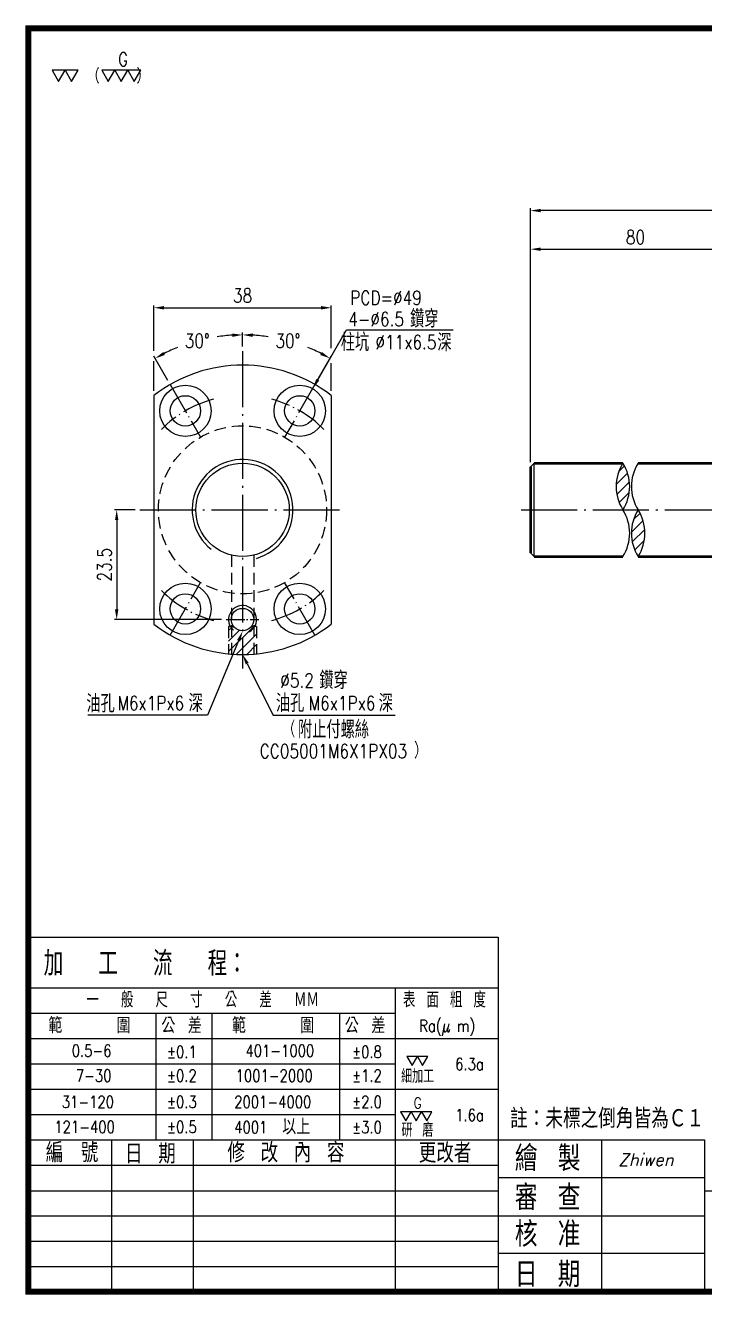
# Model space of a CAD drawing. Header units: millimetres. Extents: x 5685 to 6068, y -313 to -41.
# Drawn here: x 5684.9 to 5830.3, y -313.2 to -41.2 of the extents above; entities that cross this region are included whole.
import ezdxf
from ezdxf.enums import TextEntityAlignment as Align

# ---------------------------------------------------------------- set-up
doc = ezdxf.new("R2010")
doc.units = ezdxf.units.MM
doc.header["$LTSCALE"] = 10
doc.linetypes.add('C', pattern=[2.5625, 2, -0.25, 0.0625, -0.25])
doc.linetypes.add('H', pattern=[0.75, 0.5, -0.25])
doc.layers.get('0').update_dxf_attribs({"linetype": 'CONTINUOUS'})
doc.layers.get('DEFPOINTS').update_dxf_attribs({"linetype": 'CONTINUOUS'})
for name, color, linetype in [('04', 4, 'CONTINUOUS'), ('C', 1, 'C'), ('H', 5, 'H')]:
    doc.layers.add(name, color=color, linetype=linetype)
doc.layers.add('AM_0', color=7, linetype='CONTINUOUS', lineweight=50)
doc.layers.add('AM_5', color=3, linetype='CONTINUOUS', lineweight=25)
doc.styles.add('SIMPLEX', font='SIMPLEX.shx', dxfattribs={"width": 0.8, "bigfont": 'chineset.shx'})
doc.styles.get("Standard").update_dxf_attribs({"font": 'TXT', "width": 0.8, "bigfont": 'CHINESET'})
doc.styles.add('WW', font='ITALICT.SHX')
doc.dimstyles.new('STANDARD$0', dxfattribs={"dimscale": 0, "dimtxt": 3, "dimasz": 2.2, "dimexe": 0.5, "dimexo": 1, "dimgap": 1.1, "dimtad": 1, "dimdec": 3, "dimrnd": 0.0005, "dimdsep": 46, "dimtxsty": 'SIMPLEX', "dimcen": 0, "dimclrd": 6, "dimclre": 6, "dimclrt": 3, "dimadec": 1, "dimazin": 2, "dimtp": -0.1, "dimtm": 0.2, "dimtfac": 1, "dimtdec": 3, "dimtmove": 2, "dimatfit": 3, "dimfxl": 0, "dimtvp": 0.790698, "dimarcsym": 0})
doc.dimstyles.new('STANDARD$2', dxfattribs={"dimscale": 0, "dimtxt": 3, "dimasz": 2.2, "dimexe": 0.5, "dimexo": 1, "dimgap": 1.1, "dimtad": 0, "dimtih": 1, "dimtoh": 1, "dimdec": 3, "dimrnd": 0.0005, "dimdsep": 46, "dimtxsty": 'SIMPLEX', "dimcen": 0, "dimclrd": 6, "dimclre": 6, "dimclrt": 3, "dimadec": 1, "dimazin": 2, "dimtp": -0.1, "dimtm": 0.2, "dimtfac": 1, "dimtdec": 3, "dimtmove": 2, "dimatfit": 3, "dimfxl": 0, "dimtvp": 0.790698, "dimarcsym": 0})

# ---------------------------------------------------------------- blocks, each defined once
blk = doc.blocks.new('*D11')
at = {"layer": 'AM_5', "color": 6, "lineweight": -2}
blk.add_line((5795.23, -89.18), (5835.83, -89.18), dxfattribs=at)
at = {"layer": 'AM_5', "color": 6}
for points in [[(5795.23, -88.81), (5795.23, -89.54), (5793.03, -89.18)], [(5835.83, -88.81), (5835.83, -89.54), (5838.03, -89.18)]]:
    blk.add_solid(points, dxfattribs=at)
at = {"layer": 'DEFPOINTS', "color": 0}
for p in [(5838.03, -89.18), (5838.03, -135.03), (5793.03, -136.08)]:
    blk.add_point(p, dxfattribs=at)
at = {"layer": 'AM_5', "color": 3, "insert": (5815.53, -86.58), "char_height": 3, "attachment_point": 5, "style": 'SIMPLEX'}
blk.add_mtext('80', dxfattribs=at)
blk = doc.blocks.new('*D13')
at = {"layer": 'AM_5', "color": 6, "lineweight": -2}
for p, q in [((5793.03, -134.83), (5793.03, -80.41)), ((6053.83, -80.91), (5795.23, -80.91)), ((6056.03, -136.33), (6056.03, -80.41))]:
    blk.add_line(p, q, dxfattribs=at)
at = {"layer": 'AM_5', "color": 6}
for points in [[(5795.23, -80.54), (5795.23, -81.27), (5793.03, -80.91)], [(6053.83, -80.54), (6053.83, -81.27), (6056.03, -80.91)]]:
    blk.add_solid(points, dxfattribs=at)
at = {"layer": 'DEFPOINTS', "color": 0}
for p in [(5793.03, -80.91), (5793.03, -135.83), (6056.03, -137.33)]:
    blk.add_point(p, dxfattribs=at)
at = {"layer": 'AM_5', "color": 3, "insert": (5924.53, -78.31), "char_height": 3, "attachment_point": 5, "style": 'SIMPLEX'}
blk.add_mtext('1250', dxfattribs=at)
blk = doc.blocks.new('*D19')
at = {"layer": 'AM_5', "color": 6, "lineweight": -2}
for p, q in [((5708.39, -145.03), (5703.93, -145.03)), ((5704.43, -147.23), (5704.43, -166.33)), ((5726.89, -168.53), (5703.93, -168.53))]:
    blk.add_line(p, q, dxfattribs=at)
at = {"layer": 'AM_5', "color": 6}
for points in [[(5704.06, -147.23), (5704.8, -147.23), (5704.43, -145.03)], [(5704.06, -166.33), (5704.8, -166.33), (5704.43, -168.53)]]:
    blk.add_solid(points, dxfattribs=at)
at = {"layer": 'DEFPOINTS', "color": 0}
for p in [(5709.39, -145.03), (5704.43, -168.53), (5727.89, -168.53)]:
    blk.add_point(p, dxfattribs=at)
at = {"layer": 'AM_5', "color": 3, "insert": (5701.83, -156.78), "char_height": 3, "attachment_point": 5, "rotation": 90, "style": 'SIMPLEX'}
blk.add_mtext('23.5', dxfattribs=at)
blk = doc.blocks.new('*D21')
at = {"color": 6, "lineweight": -2}
for p, q in [((5731.39, -110.03), (5731.39, -107.04)), ((5715.39, -117.32), (5712.4, -112.13))]:
    blk.add_line(p, q, dxfattribs=at)
for start, end in [(93.3629, 98.3744), (111.8388, 116.6371)]:
    blk.add_arc((5731.39, -145.03), 37.49, start, end, dxfattribs=at)
at = {"color": 6}
for points in [[(5729.18, -107.24), (5729.2, -107.97), (5731.39, -107.54)], [(5714.76, -111.85), (5714.41, -111.2), (5712.65, -112.57)]]:
    blk.add_solid(points, dxfattribs=at)
at = {"layer": 'DEFPOINTS', "color": 0}
for p in [(5724.88, -108.11), (5731.39, -111.03), (5715.89, -118.19), (5722.39, -129.44), (5731.39, -179.03)]:
    blk.add_point(p, dxfattribs=at)
at = {"color": 3, "insert": (5721.69, -108.82), "char_height": 3, "attachment_point": 5, "style": 'SIMPLEX'}
blk.add_mtext('30°', dxfattribs=at)
blk = doc.blocks.new('*D22')
at = {"color": 6, "lineweight": -2}
for p, q in [((5731.39, -110.03), (5731.39, -107.04)), ((5747.39, -117.32), (5750.39, -112.13))]:
    blk.add_line(p, q, dxfattribs=at)
for start, end in [(81.6256, 86.6371), (63.3629, 68.1612)]:
    blk.add_arc((5731.39, -145.03), 37.49, start, end, dxfattribs=at)
at = {"color": 6}
for points in [[(5733.58, -107.97), (5733.6, -107.24), (5731.39, -107.54)], [(5748.37, -111.2), (5748.03, -111.85), (5750.14, -112.57)]]:
    blk.add_solid(points, dxfattribs=at)
at = {"layer": 'DEFPOINTS', "color": 0}
for p in [(5731.39, -111.03), (5744.21, -109.8), (5746.89, -118.19), (5740.39, -129.44), (5731.39, -179.03)]:
    blk.add_point(p, dxfattribs=at)
at = {"color": 3, "insert": (5741.1, -108.82), "char_height": 3, "attachment_point": 5, "style": 'SIMPLEX'}
blk.add_mtext('30°', dxfattribs=at)
blk = doc.blocks.new('*D26')
at = {"color": 6, "lineweight": -2}
for p, q in [((5712.39, -110.94), (5712.39, -101.23)), ((5714.59, -101.73), (5748.19, -101.73)), ((5750.39, -110.38), (5750.39, -101.23)), ((5712.39, -119.54), (5712.39, -113.2)), ((5750.39, -119.54), (5750.39, -113.57))]:
    blk.add_line(p, q, dxfattribs=at)
at = {"color": 6}
for points in [[(5714.59, -101.36), (5714.59, -102.1), (5712.39, -101.73)], [(5748.19, -101.36), (5748.19, -102.1), (5750.39, -101.73)]]:
    blk.add_solid(points, dxfattribs=at)
at = {"layer": 'DEFPOINTS', "color": 0}
for p in [(5750.39, -101.73), (5712.39, -120.54), (5750.39, -120.54)]:
    blk.add_point(p, dxfattribs=at)
at = {"color": 3, "insert": (5731.39, -99.13), "char_height": 3, "attachment_point": 5, "style": 'SIMPLEX'}
blk.add_mtext('38', dxfattribs=at)
blk = doc.blocks.new('截斷')
at = {"layer": '04', "ltscale": 0.3}
h = blk.add_hatch(dxfattribs=at)
h.set_pattern_fill('ANSI31', color=256, scale=0.5, style=0)
h.set_pattern_definition([(45, (-8431.4416, -260.9975), (-1.12253202, 1.12253202), [])])
h.paths.add_polyline_path([(-3.26, -10, 0.290592), (-3.26, 0, 0.290592)])
h.paths.add_polyline_path([(0, -20, 0.290592), (0, -10, 0.290592)])
for centre, start, end in [((4.62, -5), 147.5932, 212.4068), ((-11.14, -5), 327.5932, 32.4068), ((7.88, -5), 147.5932, 212.4068), ((-11.14, -15), 327.5932, 32.4068), ((7.88, -15), 147.5932, 212.4068), ((-7.88, -15), 327.5932, 32.4068)]:
    blk.add_arc(centre, 9.33, start, end)

msp = doc.modelspace()

# ---------------------------------------------------------------- hatches: boundary and pattern name
at = {"layer": '04'}
h = msp.add_hatch(dxfattribs=at)
h.set_pattern_fill('ANSI31', color=256, scale=0.5, style=0)
h.set_pattern_definition([(45, (5792.443, -145.0318), (-1.122532, 1.122532), [])])
h.paths.add_polyline_path([(5728.9929, -170.3318, -0.02998456), (5728.7948, -170.0318), (5728.3929, -170.0318), (5728.3929, -175.8863, 0.00485728), (5728.9929, -175.9388)])
h.paths.add_polyline_path([(5728.9929, -175.9388, 0.01937665), (5731.3929, -176.0318), (5731.3929, -170.9318, -0.22773508), (5729.5194, -170.0318), (5728.9929, -170.0318)])
h.paths.add_polyline_path([(5731.3929, -176.0318, 0.01937665), (5733.7929, -175.9388), (5733.7929, -170.0318), (5733.2664, -170.0318, -0.22773508), (5731.3929, -170.9318)])
h.paths.add_polyline_path([(5734.3929, -170.0318), (5733.9909, -170.0318, -0.02998456), (5733.7929, -170.3318), (5733.7929, -175.9388, 0.00485728), (5734.3929, -175.8863)])

# ---------------------------------------------------------------- linework, layer by layer
at = {"color": 6}
for p, q in [((5747.495, -117.147), (5753.6759, -106.4684)), ((5753.6759, -106.4684), (5776.4695, -106.4684)), ((5730.546, -173.0623), (5723.8944, -189.0094)), ((5732.3886, -177.9936), (5737.9716, -188.9934)), ((5723.8944, -189.0094), (5698.2613, -189.0094)), ((5737.9716, -188.9934), (5764.0944, -188.9934))]:
    msp.add_line(p, q, dxfattribs=at)
for p, q in [((5712.3929, -120.5369), (5712.3929, -169.5267)), ((5750.3929, -120.5369), (5750.3929, -169.5267)), ((5793.8327, -155.0318), (5793.8327, -135.0318)), ((5793.8327, -155.0318), (5793.0327, -154.2318))]:
    msp.add_line(p, q)
at = {"ltscale": 0.6}
msp.add_line((5793.0327, -135.8318), (5793.8327, -135.0318), dxfattribs=at)
at = {"color": 3}
for p, q in [((5685.5181, -236.6175), (5786.1274, -236.6175)), ((5786.1274, -236.6175), (5786.1274, -312.5479)), ((5685.5181, -247.4647), (5786.1274, -247.4647)), ((5764.0846, -247.4647), (5764.0846, -312.5479)), ((5685.5181, -252.8883), (5764.0846, -252.8883)), ((5712.8803, -280.0063), (5712.8803, -252.8883)), ((5724.8013, -252.8883), (5724.8013, -280.0063)), ((5752.1526, -252.8883), (5752.1526, -280.0063)), ((5685.5181, -258.3119), (5786.1274, -258.3119)), ((5685.5181, -263.7355), (5764.0846, -263.7355)), ((5685.5181, -269.1591), (5786.1274, -269.1591)), ((5685.5181, -274.5827), (5764.0846, -274.5827)), ((5685.5181, -280.0063), (5830.3164, -280.0063)), ((5703.3339, -280.0063), (5703.3339, -312.8716)), ((5720.8055, -280.0063), (5720.8055, -312.8716)), ((5808.2219, -280.0063), (5808.2219, -312.5479)), ((5830.3164, -280.0063), (5830.3164, -312.5479)), ((5685.5181, -285.4299), (5786.1274, -285.4299)), ((5786.1274, -288.1076), (5830.3164, -288.1076)), ((5685.5181, -290.9109), (5786.1274, -290.9109)), ((5830.3164, -290.9109), (6067.6127, -290.9109)), ((5685.5181, -296.2771), (5830.3164, -296.2771)), ((5685.5181, -301.7007), (5786.1274, -301.7007)), ((5786.1274, -304.3102), (5830.3164, -304.3102)), ((5685.5181, -307.1243), (5786.1274, -307.1243))]:
    msp.add_line(p, q, dxfattribs=at)
at = {"const_width": 1.2704}
msp.add_lwpolyline([(5685.5181, -312.5479), (6067.6127, -312.5479), (6067.6127, -41.8568), (5685.5181, -41.8568)], close=True, dxfattribs=at)
at = {"color": 3}
for points in [[(5693.39, -50.8304), (5690.5969, -50.8304), (5691.9935, -53.2493)], [(5696.1832, -50.8304), (5693.39, -50.8304), (5694.7866, -53.2493)], [(5704.0093, -50.8304), (5701.2161, -50.8304), (5702.6127, -53.2493)], [(5706.8025, -50.8304), (5704.0093, -50.8304), (5705.4059, -53.2493)], [(5709.5956, -50.8304), (5706.8025, -50.8304), (5708.199, -53.2493)], [(5768.8249, -262.1799), (5766.5904, -262.1799), (5767.7077, -264.1151)], [(5771.0595, -262.1799), (5768.8249, -262.1799), (5769.9422, -264.1151)], [(5767.467, -274.003), (5765.2325, -274.003), (5766.3498, -275.9382)], [(5769.7016, -274.003), (5767.467, -274.003), (5768.5843, -275.9382)], [(5771.9361, -274.003), (5769.7016, -274.003), (5770.8189, -275.9382)]]:
    msp.add_lwpolyline(points, close=True, dxfattribs=at)
for centre, radius in [((5719.1429, -123.8142), 5.5), ((5743.6429, -123.8142), 5.5), ((5719.1429, -123.8142), 3.25), ((5743.6429, -123.8142), 3.25), ((5731.3929, -145.0318), 10), ((5719.1429, -166.2494), 5.5), ((5719.1429, -166.2494), 3.25), ((5743.6429, -166.2494), 5.5), ((5743.6429, -166.2494), 3.25), ((5731.3929, -168.5318), 2.4)]:
    msp.add_circle(centre, radius)
for start, end in [(52.200278, 127.799722), (232.200278, 307.799722)]:
    msp.add_arc((5731.3929, -145.0318), 31, start, end)
at = {"color": 6}
for points in [[(5747.8123, -117.3307), (5747.1776, -116.9633), (5746.3929, -119.051)], [(5730.2076, -172.9211), (5730.8844, -173.2034), (5731.3929, -171.0318)], [(5732.0616, -178.1595), (5732.7155, -177.8276), (5731.3929, -176.0318)]]:
    msp.add_solid(points, dxfattribs=at)
at = {"layer": '04'}
for centre, radius, start, end in [((5731.3929, -145.0318), 10.8, 285.841878, 231.302597), ((5731.3929, -168.5318), 3, 299.341557, 229.650207)]:
    msp.add_arc(centre, radius, start, end, dxfattribs=at)
at = {"layer": 'AM_0'}
for p, q in [((5793.0327, -135.8318), (5793.0327, -154.2318)), ((5793.8327, -135.0318), (5812.8414, -135.0318)), ((5816.1005, -135.0318), (5838.0327, -135.0318)), ((5793.8327, -155.0318), (5812.8414, -155.0318)), ((5816.1005, -155.0318), (5866.1917, -155.0318))]:
    msp.add_line(p, q, dxfattribs=at)
at = {"layer": 'C', "ltscale": 0.6}
for p, q in [((5731.3929, -111.0318), (5731.3929, -179.0318)), ((5709.3929, -145.0318), (5753.3929, -145.0318)), ((5791.0327, -145.0318), (6057.8259, -145.0318))]:
    msp.add_line(p, q, dxfattribs=at)
at = {"layer": 'C', "ltscale": 0.35}
for p, q in [((5715.8929, -118.185), (5722.3929, -129.4433)), ((5746.8929, -118.185), (5740.3929, -129.4433)), ((5715.8929, -171.8786), (5722.3929, -160.6203)), ((5746.8929, -171.8786), (5740.3929, -160.6203))]:
    msp.add_line(p, q, dxfattribs=at)
at = {"layer": 'C', "ltscale": 0.2}
msp.add_line((5727.8929, -168.5318), (5734.8929, -168.5318), dxfattribs=at)
at = {"layer": 'C', "ltscale": 0.35}
for start, end in [(104.754141, 135.245859), (44.754141, 75.245859), (224.754141, 255.245859), (284.754141, 315.245859)]:
    msp.add_arc((5731.3929, -145.0318), 24.5, start, end, dxfattribs=at)
at = {"layer": 'H', "ltscale": 0.5}
for p, q in [((5728.9929, -154.7395), (5728.9929, -175.9388)), ((5733.7929, -154.7395), (5733.7929, -175.9388)), ((5728.3929, -170.0318), (5728.3929, -175.8863)), ((5729.5194, -170.0318), (5728.3929, -170.0318)), ((5734.3929, -170.0318), (5733.2664, -170.0318)), ((5734.3929, -170.0318), (5734.3929, -175.8863))]:
    msp.add_line(p, q, dxfattribs=at)
msp.add_circle((5731.3929, -145.0318), 18, dxfattribs=at)

# ---------------------------------------------------------------- block references
msp.add_blockref('截斷', (5816.1005, -135.0318))

# ---------------------------------------------------------------- texts
at = {"color": 3, "style": 'SIMPLEX', "width": 0.8}
for s, height, p in [('G', 2.9131, (5704.7316, -48.4935)), ('(      )', 2.18852, (5699.7208, -51.744)), ('G', 2.3305, (5768.0449, -272.1335))]:
    msp.add_text(s, height=height, dxfattribs=at).set_placement(p, align=Align.MIDDLE_LEFT)
at = {"color": 3}
for s, height, width, p in [('加  工  流  程：', 5.260587, 0.8, (5688.7726, -244.8666)), ('一  般  尺  寸  公  差  ＭＭ', 3.329077, 0.8, (5697.9308, -251.6646)), ('表 面 粗 度', 3.32908, 0.8, (5765.7296, -251.6646)), ('範    圍', 3.3321, 0.9, (5689.8006, -257.1747)), ('公 差', 3.3321, 0.9, (5713.984, -257.1747)), ('範    圍', 3.3321, 0.9, (5729.1002, -257.1747)), ('公 差', 3.3321, 0.9, (5753.2836, -257.1747)), ('細加工', 2.94593, 0.8, (5765.3441, -267.8433)), ('註：未標之倒角皆為Ｃ１', 4.197949, 0.9, (5788.6683, -277.5335)), ('以上', 3.3321, 0.9, (5739.8834, -278.8691)), ('研 磨', 2.94593, 0.8, (5765.4228, -279.3713)), ('編\u3000號^J', 4.1734, 0.9, (5689.2343, -284.8466)), ('日 期', 4.1734, 0.9, (5706.2117, -285.099)), ('修 改 內 容', 4.1734, 0.9, (5728.1427, -284.8522)), ('更改者', 4.1734, 0.9, (5769.1199, -284.9158)), ('繪 製', 5.40087, 0.9, (5789.688, -286.707)), ('審 查', 5.40087, 0.9, (5789.688, -295.1001)), ('核 准', 5.40087, 0.9, (5789.688, -302.9469)), ('日 期', 5.40087, 0.9, (5789.6786, -311.577))]:
    msp.add_text(s, height=height, dxfattribs=dict(at, width=width)).set_placement(p)
at = {"color": 3, "style": 'SIMPLEX', "width": 0.8}
for s, p in [('Ra(μ m)', (5769.227, -256.8776)), ('0.5-6', (5694.8017, -262.2267)), ('%%p0.1', (5715.1864, -262.4696)), ('401-1000', (5732.0081, -262.2267)), ('%%p0.8', (5754.8314, -262.4696)), ('6.3a', (5776.926, -265.0766)), ('7-30', (5695.689, -267.5711)), ('%%p0.2', (5715.1864, -267.5711)), ('1001-2000', (5729.9078, -267.5711)), ('%%p1.2', (5754.8314, -267.5711)), ('31-120', (5692.6718, -273.1861)), ('%%p0.3', (5715.1864, -273.1861)), ('2001-4000', (5729.6044, -273.1861)), ('%%p2.0', (5754.8314, -273.1861)), ('1.6a', (5776.926, -276.0028)), ('121-400', (5691.0845, -278.5419)), ('%%p0.5', (5715.1864, -278.5419)), ('4001', (5729.6044, -278.6097)), ('%%p3.0', (5754.8314, -278.6097))]:
    msp.add_text(s, height=2.58847, dxfattribs=at).set_placement(p)
at = {"color": 3, "style": 'WW'}
msp.add_text('Zhiwen', height=2.60886, dxfattribs=at).set_placement((5811.823, -285.59))
at = {"color": 3, "style": 'SIMPLEX'}
for s, insert, char_height, attachment_point in [('PCD=%%C49', (5754.4468, -101.0962), 3, 7), ('4-%%C6.5', (5754.0241, -105.6946), 3, 7), ('鑽穿', (5773.346, -105.9949), 3.8, 9), ('柱坑', (5758.5033, -111.0413), 3.8, 9), ('%%C11x6.5', (5759.8511, -110.5915), 3, 7), ('深', (5776.1358, -111.0526), 3.8, 9), ('油孔', (5704.0208, -188.4373), 3.8, 9), ('深', (5722.8572, -188.3396), 3.8, 9), ('油孔', (5744.605, -188.3396), 3.8, 9), ('深', (5763.5695, -188.3396), 3.8, 9), ('M6x1Px6', (5704.589, -187.96), 3, 7), ('M6x1Px6', (5745.5343, -187.96), 3, 7)]:
    msp.add_mtext(s, dxfattribs=dict(at, insert=insert, char_height=char_height, attachment_point=attachment_point))
at = {"style": 'SIMPLEX'}
for s, insert, char_height, attachment_point in [('鑽穿', (5753.9206, -183.4465), 3.8, 9), ('%%C5.2', (5739.4547, -183.0719), 3, 7), ('(      ', (5742.1405, -192.1058), 2.4, 5), ('附止付螺絲', (5758.4662, -194.0019), 3.8, 9), ('CC05001M6X1PX03', (5735.0584, -198.2171), 3, 7), ('      )', (5764.7173, -196.6698), 2.4, 5)]:
    msp.add_mtext(s, dxfattribs=dict(at, insert=insert, char_height=char_height, attachment_point=attachment_point))

# ---------------------------------------------------------------- dimensions: what is measured, and where the dimension line sits
dim = msp.add_linear_dim(base=(5750.3929, -101.7303), p1=(5712.3929, -120.5369), p2=(5750.3929, -120.5369), dimstyle='STANDARD$0', override={"dimscale": 1, "dimrnd": 0, "dimadec": 3, "dimtmove": 0})
dim.commit()
dim.dimension.update_dxf_attribs({"geometry": '*D26', "text_midpoint": (5731.3929, -99.1303)})
for base, line1, picture, middle in [((5724.8831, -108.113), ((5715.8929, -118.185), (5722.3929, -129.4433)), '*D21', (5721.6902, -108.8208)), ((5744.2146, -109.8043), ((5746.8929, -118.185), (5740.3929, -129.4433)), '*D22', (5741.0956, -108.8208))]:
    dim = msp.add_angular_dim_2l(base=base, line1=line1, line2=((5731.3929, -111.0318), (5731.3929, -179.0318)), dimstyle='STANDARD$2', override={"dimscale": 1, "dimrnd": 0, "dimadec": 3, "dimtmove": 0, "dimarcsym": 1})
    dim.commit()
    dim.dimension.update_dxf_attribs({"geometry": picture, "text_midpoint": middle})
at = {"layer": 'AM_5'}
for base, p1, p2, text, override, picture, middle in [((5793.0327, -80.9072), (6056.0327, -137.3318), (5793.0327, -135.8318), '1250', {"dimscale": 1, "dimrnd": 0, "dimadec": 3, "dimtmove": 0, "dimarcsym": 1}, '*D13', (5924.5327, -78.3072)), ((5838.0327, -89.1772), (5793.0327, -136.0818), (5838.0327, -135.0318), '80', {"dimscale": 1, "dimrnd": 0, "dimse1": 1, "dimse2": 1, "dimadec": 3, "dimtmove": 0, "dimarcsym": 1}, '*D11', (5815.5327, -86.5772))]:
    dim = msp.add_linear_dim(base=base, p1=p1, p2=p2, text=text, dimstyle='STANDARD$0', override=override, dxfattribs=at)
    dim.commit()
    dim.dimension.update_dxf_attribs({"geometry": picture, "text_midpoint": middle})
dim = msp.add_linear_dim(base=(5704.4287, -168.5318), p1=(5709.3929, -145.0318), p2=(5727.8929, -168.5318), angle=90, dimstyle='STANDARD$0', override={"dimscale": 1, "dimrnd": 0, "dimadec": 3, "dimtmove": 0, "dimarcsym": 1}, dxfattribs=at)
dim.commit()
dim.dimension.update_dxf_attribs({"geometry": '*D19', "text_midpoint": (5701.8287, -156.7818)})

doc.saveas('drawing.dxf')
